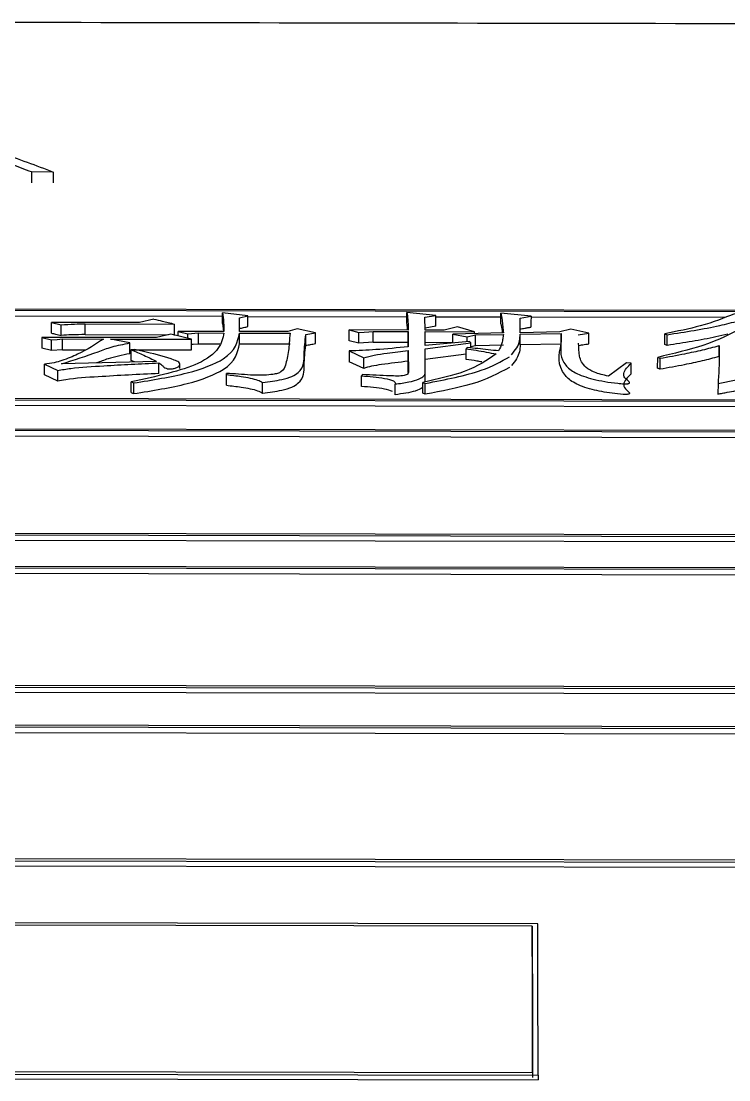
# Model space of a CAD drawing. Header units: millimetres. Extents: x 2451 to 4400, y 944 to 2322.
# Drawn here: x 2913.01 to 2919.36, y 2100.79 to 2110.29 of the extents above; entities that cross this region are included whole.
import ezdxf

# ---------------------------------------------------------------- set-up
doc = ezdxf.new("R2010")
doc.units = ezdxf.units.MM

msp = doc.modelspace()

# ---------------------------------------------------------------- linework, layer by layer
at = {"color": 7, "linetype": 'Continuous', "lineweight": 25}
for p, q in [((2913.0985, 2108.9374), (2913.0983, 2108.8394)), ((2913.2936, 2108.937), (2913.0985, 2108.9374)), ((2927.7298, 2107.6775), (2905.7469, 2107.7186)), ((2927.6799, 2107.6658), (2905.7969, 2107.7067)), ((2914.8132, 2107.5763), (2914.8134, 2107.6727)), ((2915.0407, 2107.6465), (2914.8134, 2107.6727)), ((2916.7282, 2107.6485), (2916.4684, 2107.6774)), ((2911.7847, 2107.6473), (2914.8134, 2107.6416)), ((2913.2775, 2107.4908), (2913.2778, 2107.5872)), ((2913.2778, 2107.5872), (2913.3644, 2107.566)), ((2914.0674, 2107.5857), (2913.2778, 2107.5872)), ((2914.1971, 2107.6168), (2914.0674, 2107.5857)), ((2914.9651, 2107.6284), (2915.0407, 2107.6465)), ((2914.9656, 2107.5049), (2914.9651, 2107.6284)), ((2915.0407, 2107.6412), (2916.4683, 2107.6385)), ((2916.6309, 2107.6331), (2916.7282, 2107.6485)), ((2916.6314, 2107.5177), (2916.6309, 2107.6331)), ((2916.7282, 2107.638), (2917.3121, 2107.6369)), ((2917.312, 2107.5742), (2917.3122, 2107.6706)), ((2917.5828, 2107.6417), (2917.3122, 2107.6706)), ((2917.4855, 2107.6237), (2917.5828, 2107.6417)), ((2917.486, 2107.4949), (2917.4855, 2107.6237)), ((2917.5828, 2107.6364), (2919.3225, 2107.6332)), ((2913.3642, 2107.4697), (2913.3644, 2107.566)), ((2913.5805, 2107.4772), (2913.5807, 2107.5735)), ((2913.5807, 2107.5735), (2914.3812, 2107.572)), ((2914.3491, 2107.4821), (2914.2194, 2107.4502)), ((2914.5332, 2107.4362), (2914.3491, 2107.4821)), ((2914.4138, 2107.466), (2914.4139, 2107.5059)), ((2914.4139, 2107.5059), (2914.5005, 2107.4845)), ((2914.825, 2107.5051), (2914.4139, 2107.5059)), ((2914.5004, 2107.4444), (2914.5005, 2107.4845)), ((2914.5005, 2107.4845), (2914.5979, 2107.4923)), ((2914.5976, 2107.396), (2914.5979, 2107.4923)), ((2914.5979, 2107.4923), (2914.825, 2107.4919)), ((2914.8132, 2107.5763), (2914.8211, 2107.5052)), ((2914.9654, 2107.3954), (2914.9656, 2107.4916)), ((2915.3983, 2107.5041), (2914.9656, 2107.5049)), ((2914.9656, 2107.4916), (2915.4199, 2107.4907)), ((2915.4847, 2107.5304), (2915.3983, 2107.5041)), ((2915.6471, 2107.493), (2915.4847, 2107.5304)), ((2915.5607, 2107.4771), (2915.6471, 2107.493)), ((2915.9497, 2107.4227), (2915.9499, 2107.519)), ((2915.9499, 2107.519), (2916.0365, 2107.4976)), ((2916.4799, 2107.518), (2915.9499, 2107.519)), ((2916.0363, 2107.4013), (2916.0365, 2107.4976)), ((2916.1661, 2107.409), (2916.1663, 2107.5053)), ((2916.1663, 2107.5053), (2916.48, 2107.5047)), ((2916.4798, 2107.4085), (2916.48, 2107.5047)), ((2916.48, 2107.5047), (2916.4806, 2107.3677)), ((2916.728, 2107.552), (2916.6313, 2107.5368)), ((2916.8045, 2107.5174), (2916.6314, 2107.5177)), ((2916.6314, 2107.5044), (2917.0749, 2107.5036)), ((2916.632, 2107.3783), (2916.6314, 2107.5044)), ((2916.9233, 2107.5462), (2916.8045, 2107.5174)), ((2917.3346, 2107.4925), (2916.8803, 2107.4827)), ((2916.8803, 2107.4827), (2917.0102, 2107.4584)), ((2917.0749, 2107.5036), (2916.9233, 2107.5462)), ((2917.0749, 2107.4869), (2917.0749, 2107.5036)), ((2917.4859, 2107.3853), (2917.4861, 2107.4816)), ((2917.843, 2107.5022), (2917.486, 2107.4949)), ((2917.4861, 2107.4816), (2917.8538, 2107.4889)), ((2917.9402, 2107.5258), (2917.843, 2107.5022)), ((2917.8536, 2107.3926), (2917.8538, 2107.4889)), ((2918.1026, 2107.491), (2917.9402, 2107.5258)), ((2918.0054, 2107.4753), (2918.1026, 2107.491)), ((2918.7839, 2107.3882), (2918.7841, 2107.4845)), ((2918.7841, 2107.4845), (2918.8058, 2107.4764)), ((2913.1918, 2107.4521), (2913.2784, 2107.4305)), ((2914.2194, 2107.4502), (2913.1918, 2107.4521)), ((2913.2782, 2107.3343), (2913.2784, 2107.4305)), ((2913.3755, 2107.3422), (2913.3757, 2107.4384)), ((2913.3757, 2107.4384), (2913.7435, 2107.4377)), ((2913.5805, 2107.4772), (2914.3235, 2107.4758)), ((2913.8084, 2107.4376), (2914.5332, 2107.4362)), ((2913.9814, 2107.4023), (2913.8084, 2107.4376)), ((2913.9812, 2107.3061), (2913.9814, 2107.4023)), ((2914.3747, 2107.4757), (2914.381, 2107.4757)), ((2914.5976, 2107.396), (2914.7886, 2107.3957)), ((2914.9654, 2107.3954), (2915.4197, 2107.3945)), ((2915.5603, 2107.3809), (2915.5606, 2107.4771)), ((2916.0363, 2107.4013), (2915.9497, 2107.4227)), ((2916.1661, 2107.409), (2916.0363, 2107.4013)), ((2916.1661, 2107.409), (2916.4798, 2107.4085)), ((2916.4799, 2107.3677), (2916.4798, 2107.4085)), ((2916.6312, 2107.4082), (2916.8802, 2107.4077)), ((2917.032, 2107.4154), (2916.632, 2107.3783)), ((2916.6321, 2107.3511), (2917.0429, 2107.4046)), ((2917.0101, 2107.4134), (2917.0102, 2107.4584)), ((2917.0102, 2107.4584), (2917.0859, 2107.4743)), ((2917.0429, 2107.4046), (2917.032, 2107.4154)), ((2917.0428, 2107.358), (2917.0429, 2107.4046)), ((2917.0859, 2107.4743), (2917.3347, 2107.4792)), ((2917.8536, 2107.3926), (2917.4859, 2107.3853)), ((2918.8056, 2107.3802), (2918.7839, 2107.3882)), ((2918.8056, 2107.3802), (2918.8058, 2107.4764)), ((2913.2782, 2107.3343), (2913.1916, 2107.356)), ((2913.3755, 2107.3422), (2913.2782, 2107.3343)), ((2913.3755, 2107.3422), (2913.5806, 2107.3418)), ((2913.9813, 2107.3411), (2914.533, 2107.3401)), ((2914.0252, 2107.3451), (2913.9927, 2107.3397)), ((2915.9509, 2107.3305), (2915.9506, 2107.2345)), ((2915.9509, 2107.3305), (2916.0806, 2107.27)), ((2916.4805, 2107.239), (2916.4807, 2107.3351)), ((2916.4807, 2107.335), (2916.4815, 2107.1381)), ((2916.9997, 2107.3029), (2916.6318, 2107.2551)), ((2916.6329, 2107.135), (2916.6321, 2107.3511)), ((2916.9996, 2107.2544), (2916.9999, 2107.3504)), ((2917.0106, 2107.3613), (2916.9999, 2107.3504)), ((2917.0857, 2107.3781), (2917.0428, 2107.3691)), ((2917.3344, 2107.3829), (2917.0857, 2107.3781)), ((2919.2711, 2107.2827), (2919.2714, 2107.3788)), ((2913.2144, 2107.2115), (2913.3332, 2107.1554)), ((2914.2203, 2107.2374), (2913.3658, 2107.214)), ((2914.0213, 2107.2319), (2913.9925, 2107.2437)), ((2914.2419, 2107.1276), (2914.2421, 2107.2234)), ((2914.4308, 2107.1735), (2914.4309, 2107.209)), ((2916.0803, 2107.174), (2915.9506, 2107.2345)), ((2916.0803, 2107.174), (2916.0806, 2107.27)), ((2916.4809, 2107.1361), (2916.4805, 2107.239)), ((2918.4391, 2107.224), (2918.2773, 2107.1038)), ((2918.4823, 2107.2211), (2918.4391, 2107.224)), ((2918.4821, 2107.1252), (2918.4824, 2107.2211)), ((2918.7198, 2107.1773), (2918.7201, 2107.2733)), ((2918.7201, 2107.2732), (2918.7418, 2107.2649)), ((2918.7415, 2107.169), (2918.7418, 2107.2649)), ((2919.2711, 2107.2827), (2919.2714, 2107.2514)), ((2913.333, 2107.0596), (2913.2142, 2107.1156)), ((2913.333, 2107.0596), (2913.3332, 2107.1554)), ((2914.8479, 2107.0339), (2914.8481, 2107.1296)), ((2914.8479, 2107.0229), (2914.8482, 2107.1186)), ((2914.8481, 2107.1296), (2914.8482, 2107.1186)), ((2916.0595, 2107.0121), (2916.0597, 2107.1079)), ((2916.0705, 2107.1192), (2916.0597, 2107.1079)), ((2916.6327, 2107.0528), (2916.6329, 2107.135)), ((2919.2693, 2107.1627), (2919.2688, 2107.1442)), ((2913.9938, 2107.0521), (2914.0155, 2107.0435)), ((2914.0152, 2106.9478), (2914.0155, 2107.0435)), ((2914.8479, 2107.0229), (2914.8479, 2107.0339)), ((2915.1728, 2106.9513), (2915.1731, 2107.0469)), ((2916.6114, 2106.9515), (2916.6116, 2107.0472)), ((2916.6116, 2107.0472), (2916.6333, 2107.0386)), ((2919.2619, 2107.0394), (2919.2616, 2106.9437)), ((2919.2619, 2107.0394), (2919.424, 2107.0704)), ((2905.8001, 2106.919), (2927.6831, 2106.8781)), ((2916.633, 2106.9429), (2916.6114, 2106.9515)), ((2905.7501, 2106.8571), (2927.733, 2106.8161)), ((2905.7502, 2106.9057), (2927.7331, 2106.8646)), ((2927.6841, 2106.6015), (2905.7011, 2106.6426)), ((2927.6341, 2106.5877), (2905.7512, 2106.6286)), ((2905.751, 2106.581), (2927.634, 2106.5401)), ((2905.7041, 2105.692), (2927.687, 2105.651)), ((2905.754, 2105.7075), (2927.637, 2105.6666)), ((2905.704, 2105.6449), (2927.6869, 2105.6039)), ((2927.7378, 2105.3692), (2905.7549, 2105.4102)), ((2927.6878, 2105.3534), (2905.8049, 2105.3941)), ((2905.8048, 2105.3474), (2927.6877, 2105.3066)), ((2905.7574, 2104.2805), (2927.7403, 2104.2396)), ((2905.7575, 2104.3267), (2927.7404, 2104.2857)), ((2905.8075, 2104.3441), (2927.6904, 2104.3034)), ((2927.6912, 2103.9426), (2905.7082, 2103.9835)), ((2927.6412, 2103.9246), (2905.7583, 2103.9654)), ((2905.7581, 2103.9195), (2927.6411, 2103.8788)), ((2905.7105, 2102.7673), (2927.6935, 2102.7264)), ((2905.7605, 2102.7868), (2927.6434, 2102.7461)), ((2905.7104, 2102.7224), (2927.6933, 2102.6815)), ((2917.6442, 2102.1878), (2905.6614, 2102.2101)), ((2917.5943, 2102.1677), (2905.7115, 2102.1898)), ((2917.5943, 2102.1677), (2917.5941, 2102.123)), ((2905.6633, 2100.8529), (2917.6461, 2100.8307)), ((2905.7133, 2100.8746), (2917.5961, 2100.8526)), ((2917.6461, 2100.8307), (2917.646, 2100.7874)), ((2905.6632, 2100.8097), (2917.646, 2100.7874))]:
    msp.add_line(p, q, dxfattribs=at)
at = {"color": 7, "linetype": 'Continuous', "lineweight": 25, "flags": 128}
for points in [[(2913.2936, 2108.937), (2913.2935, 2108.8821), (2913.2934, 2108.839)], [(2916.4682, 2107.5809), (2916.4683, 2107.6349), (2916.4684, 2107.6774)], [(2915.0405, 2107.55), (2915.0406, 2107.604), (2915.0407, 2107.6465)], [(2916.728, 2107.552), (2916.7281, 2107.606), (2916.7282, 2107.6485)], [(2917.5828, 2107.6417), (2917.5826, 2107.5877), (2917.5825, 2107.5453)], [(2914.381, 2107.4757), (2914.3811, 2107.5296), (2914.3812, 2107.572)], [(2915.6469, 2107.3967), (2915.647, 2107.4506), (2915.6471, 2107.493)], [(2916.0365, 2107.4976), (2916.0853, 2107.5005), (2916.1258, 2107.5029), (2916.1663, 2107.5053)], [(2916.8801, 2107.4013), (2916.8802, 2107.4403), (2916.8803, 2107.4827)], [(2918.1024, 2107.3948), (2918.1025, 2107.4487), (2918.1026, 2107.491)], [(2913.1918, 2107.4521), (2913.1917, 2107.3983), (2913.1916, 2107.356)], [(2913.2784, 2107.4305), (2913.3271, 2107.4344), (2913.3757, 2107.4384)], [(2914.533, 2107.3401), (2914.5331, 2107.3939), (2914.5332, 2107.4362)], [(2914.5331, 2107.3909), (2914.549, 2107.3921), (2914.5976, 2107.396)], [(2917.0857, 2107.3781), (2917.0858, 2107.432), (2917.0859, 2107.4743)], [(2913.9925, 2107.2437), (2913.9926, 2107.2974), (2913.9927, 2107.3397)], [(2913.2142, 2107.1156), (2913.2142, 2107.1398), (2913.2143, 2107.164), (2913.2144, 2107.2115)], [(2918.7199, 2107.1773), (2918.7253, 2107.1752), (2918.7307, 2107.1731), (2918.7361, 2107.1711), (2918.7415, 2107.169)], [(2913.9936, 2106.9564), (2913.9937, 2106.9913), (2913.9938, 2107.0217), (2913.9938, 2107.0521)], [(2916.3627, 2106.9377), (2916.3627, 2106.966), (2916.3628, 2106.9943), (2916.3629, 2107.0334)], [(2916.633, 2106.9429), (2916.6331, 2106.9778), (2916.6332, 2107.0082), (2916.6333, 2107.0386)], [(2913.9936, 2106.9564), (2913.999, 2106.9543), (2914.0045, 2106.9521), (2914.0152, 2106.9478)]]:
    msp.add_lwpolyline(points, dxfattribs=at)
at = {"color": 7, "linetype": 'Continuous', "lineweight": 25}
for points, knots in [([(2928.916, 2110.2513), (2926.875, 2110.2549), (2921.0469, 2110.2652), (2913.6962, 2110.2771), (2908.399, 2110.2881), (2906.8946, 2110.2913)], [0, 0, 0, 0, 0.278431, 0.79507, 1, 1, 1, 1]), ([(2912.3681, 2109.2685), (2912.3985, 2109.2583), (2912.5503, 2109.2071), (2912.7805, 2109.1267), (2913.0586, 2109.0257), (2913.2153, 2108.9666), (2913.2936, 2108.937)], [0, 0, 0, 0, 0.098424, 0.492121, 0.746057, 1, 1, 1, 1]), ([(2913.0985, 2108.9374), (2913.0682, 2108.9489), (2913.0075, 2108.972), (2912.9087, 2109.0089), (2912.8402, 2109.0342), (2912.8021, 2109.0482)], [0, 0, 0, 0, 0.30712, 0.614241, 1, 1, 1, 1]), ([(2914.8134, 2107.6727), (2914.8171, 2107.6449), (2914.8225, 2107.6033), (2914.8246, 2107.5472), (2914.8249, 2107.5192), (2914.825, 2107.5051)], [0, 0, 0, 0, 0.504421, 0.752199, 1, 1, 1, 1]), ([(2916.4684, 2107.6774), (2916.4714, 2107.656), (2916.4764, 2107.6191), (2916.4791, 2107.5659), (2916.4797, 2107.5339), (2916.4799, 2107.518)], [0, 0, 0, 0, 0.406202, 0.703085, 1, 1, 1, 1]), ([(2914.1971, 2107.6168), (2914.2218, 2107.6108), (2914.2649, 2107.6004), (2914.3262, 2107.5854), (2914.3629, 2107.5765), (2914.3812, 2107.572)], [0, 0, 0, 0, 0.403163, 0.701581, 1, 1, 1, 1]), ([(2916.4755, 2107.518), (2916.4751, 2107.5233), (2916.4737, 2107.5444), (2916.4705, 2107.5653), (2916.4682, 2107.5809)], [0, 0, 0, 0, 0.250223, 1, 1, 1, 1]), ([(2917.3122, 2107.6706), (2917.316, 2107.6499), (2917.3232, 2107.6102), (2917.3299, 2107.5508), (2917.333, 2107.5119), (2917.3346, 2107.4925)], [0, 0, 0, 0, 0.353991, 0.676979, 1, 1, 1, 1]), ([(2919.4108, 2107.6641), (2919.3157, 2107.6262), (2919.1436, 2107.5575), (2918.8952, 2107.507), (2918.7841, 2107.4845)], [0, 0, 0, 0, 0.5527905, 1, 1, 1, 1]), ([(2918.8058, 2107.4764), (2918.8868, 2107.4892), (2919.0489, 2107.5149), (2919.2684, 2107.5551), (2919.4142, 2107.594), (2919.5337, 2107.6155), (2919.5987, 2107.6185), (2919.627, 2107.6198)], [0, 0, 0, 0, 0.285278, 0.570817, 0.801554, 0.913771, 1, 1, 1, 1]), ([(2913.2775, 2107.4908), (2913.2899, 2107.4878), (2913.3105, 2107.4828), (2913.3394, 2107.4758), (2913.3559, 2107.4717), (2913.3642, 2107.4697)], [0, 0, 0, 0, 0.4286111, 0.714305, 1, 1, 1, 1]), ([(2913.3644, 2107.566), (2913.4041, 2107.5686), (2913.4753, 2107.5731), (2913.5484, 2107.5734), (2913.5807, 2107.5735)], [0, 0, 0, 0, 0.558835, 1, 1, 1, 1]), ([(2914.825, 2107.4919), (2914.8155, 2107.4455), (2914.7963, 2107.3524), (2914.5858, 2107.1825), (2914.2202, 2107.102), (2913.9938, 2107.0521)], [0, 0, 0, 0, 0.274438, 0.550747, 1, 1, 1, 1]), ([(2914.0155, 2107.0435), (2914.184, 2107.0704), (2914.5146, 2107.1233), (2914.9206, 2107.2816), (2914.9486, 2107.4125), (2914.9656, 2107.4916)], [0, 0, 0, 0, 0.291315, 0.571379, 1, 1, 1, 1]), ([(2915.4199, 2107.4907), (2915.4169, 2107.4614), (2915.4094, 2107.3871), (2915.4033, 2107.2905), (2915.376, 2107.2039), (2915.3675, 2107.1558), (2915.3097, 2107.1287), (2915.2581, 2107.1184), (2915.175, 2107.1116), (2915.0681, 2107.1123), (2914.9573, 2107.1228), (2914.8845, 2107.1274), (2914.8481, 2107.1296)], [0, 0, 0, 0, 0.1811253, 0.4576889, 0.5792563, 0.7012124, 0.7313739, 0.7616486, 0.8049629, 0.874972, 0.9375719, 1, 1, 1, 1]), ([(2914.9648, 2107.532), (2914.9774, 2107.535), (2915.0027, 2107.541), (2915.0279, 2107.547), (2915.0405, 2107.55)], [0, 0, 0, 0, 0.4999993, 1, 1, 1, 1]), ([(2917.312, 2107.5742), (2917.3159, 2107.5537), (2917.3211, 2107.5266), (2917.3242, 2107.499), (2917.3249, 2107.4923)], [0, 0, 0, 0, 0.756506, 1, 1, 1, 1]), ([(2917.407, 2107.2963), (2917.4248, 2107.3173), (2917.4595, 2107.3585), (2917.4824, 2107.4208), (2917.4849, 2107.4612), (2917.4861, 2107.4816)], [0, 0, 0, 0, 0.343365, 0.670574, 1, 1, 1, 1]), ([(2917.4853, 2107.5273), (2917.4989, 2107.5298), (2917.5219, 2107.5341), (2917.5543, 2107.5401), (2917.5731, 2107.5435), (2917.5825, 2107.5453)], [0, 0, 0, 0, 0.420135, 0.710067, 1, 1, 1, 1]), ([(2917.8538, 2107.4889), (2917.8536, 2107.4577), (2917.853, 2107.364), (2917.8369, 2107.2417), (2917.9704, 2107.1327), (2918.131, 2107.0739), (2918.2989, 2107.0463), (2918.4064, 2107.0363), (2918.4377, 2107.0359), (2918.4516, 2107.0369), (2918.4598, 2107.0384), (2918.4652, 2107.0408), (2918.4683, 2107.0456), (2918.4588, 2107.0624), (2918.418, 2107.0889), (2918.411, 2107.1477), (2918.4527, 2107.1905), (2918.4824, 2107.2211)], [0, 0, 0, 0, 0.135327, 0.406325, 0.505863, 0.604599, 0.704193, 0.727758, 0.736924, 0.740734, 0.744584, 0.747978, 0.752269, 0.763986, 0.816092, 0.868751, 1, 1, 1, 1]), ([(2919.4871, 2107.5414), (2919.3789, 2107.4852), (2919.1836, 2107.3837), (2918.8631, 2107.3073), (2918.7201, 2107.2733)], [0, 0, 0, 0, 0.553842, 1, 1, 1, 1]), ([(2913.7435, 2107.4377), (2913.6742, 2107.391), (2913.5738, 2107.3233), (2913.4033, 2107.2552), (2913.3042, 2107.2238), (2913.2445, 2107.2156), (2913.2144, 2107.2115)], [0, 0, 0, 0, 0.552978, 0.800501, 0.899342, 1, 1, 1, 1]), ([(2913.5805, 2107.4772), (2913.5394, 2107.4769), (2913.4662, 2107.4765), (2913.3953, 2107.4718), (2913.3642, 2107.4697)], [0, 0, 0, 0, 0.561086, 1, 1, 1, 1]), ([(2913.3658, 2107.214), (2913.4793, 2107.2499), (2913.6372, 2107.2998), (2913.8139, 2107.37), (2913.9253, 2107.3915), (2913.9814, 2107.4023)], [0, 0, 0, 0, 0.558592, 0.777619, 1, 1, 1, 1]), ([(2914.0152, 2106.9478), (2914.1838, 2106.9747), (2914.5143, 2107.0275), (2914.9203, 2107.1856), (2914.9484, 2107.3163), (2914.9654, 2107.3954)], [0, 0, 0, 0, 0.291461, 0.571537, 1, 1, 1, 1]), ([(2915.1731, 2107.0469), (2915.2326, 2107.0551), (2915.332, 2107.0687), (2915.4438, 2107.1005), (2915.5511, 2107.1765), (2915.5418, 2107.3074), (2915.5541, 2107.4186), (2915.5606, 2107.4771)], [0, 0, 0, 0, 0.117175, 0.195607, 0.273983, 0.617816, 1, 1, 1, 1]), ([(2915.5604, 2107.3809), (2915.5676, 2107.3822), (2915.582, 2107.3849), (2915.6036, 2107.3888), (2915.6253, 2107.3928), (2915.6397, 2107.3954), (2915.6469, 2107.3967)], [0, 0, 0, 0, 0.25, 0.5, 0.749999, 1, 1, 1, 1]), ([(2917.3347, 2107.4792), (2917.3329, 2107.4661), (2917.3294, 2107.4401), (2917.3202, 2107.3906), (2917.303, 2107.3541), (2917.292, 2107.3308)], [0, 0, 0, 0, 0.265329, 0.530676, 1, 1, 1, 1]), ([(2918.4821, 2107.1252), (2918.449, 2107.0932), (2918.3991, 2107.045), (2918.4289, 2106.9857), (2918.4643, 2106.96), (2918.4675, 2106.9486), (2918.4644, 2106.9448), (2918.4595, 2106.9428), (2918.4514, 2106.9413), (2918.4351, 2106.9401), (2918.3851, 2106.9416), (2918.2775, 2106.9548), (2918.1132, 2106.9834), (2917.9629, 2107.0401), (2917.8079, 2107.1804), (2917.8333, 2107.2985), (2917.8536, 2107.3926)], [0, 0, 0, 0, 0.136892, 0.206087, 0.239991, 0.248521, 0.251978, 0.255475, 0.258432, 0.263211, 0.275087, 0.31687, 0.399945, 0.498304, 0.599994, 1, 1, 1, 1]), ([(2918.0051, 2107.379), (2918.0194, 2107.3814), (2918.0427, 2107.3851), (2918.0752, 2107.3904), (2918.0933, 2107.3933), (2918.1024, 2107.3948)], [0, 0, 0, 0, 0.4398242, 0.7199116, 1, 1, 1, 1]), ([(2918.2773, 2107.1038), (2918.2326, 2107.1148), (2918.1443, 2107.1367), (2918.0466, 2107.1997), (2918.0107, 2107.2907), (2918.0107, 2107.3629), (2918.0107, 2107.4021)], [0, 0, 0, 0, 0.153677, 0.303378, 0.62182, 1, 1, 1, 1]), ([(2919.3494, 2107.4803), (2919.3145, 2107.4721), (2919.2148, 2107.4486), (2919.0306, 2107.4157), (2918.8808, 2107.3921), (2918.8056, 2107.3802)], [0, 0, 0, 0, 0.211637, 0.60451, 1, 1, 1, 1]), ([(2913.9812, 2107.3061), (2913.9119, 2107.2918), (2913.7973, 2107.2682), (2913.7151, 2107.2356), (2913.6827, 2107.2227)], [0, 0, 0, 0, 0.604836, 1, 1, 1, 1]), ([(2913.9927, 2107.3397), (2914.0315, 2107.324), (2914.0915, 2107.2996), (2914.165, 2107.265), (2914.2019, 2107.2466), (2914.2203, 2107.2374)], [0, 0, 0, 0, 0.47738, 0.738597, 1, 1, 1, 1]), ([(2914.2421, 2107.2235), (2914.2479, 2107.2192), (2914.26, 2107.2104), (2914.2785, 2107.198), (2914.2853, 2107.1853), (2914.3, 2107.1766), (2914.317, 2107.1715), (2914.3297, 2107.1694), (2914.3425, 2107.1689), (2914.3566, 2107.1699), (2914.3784, 2107.1736), (2914.4045, 2107.1815), (2914.4292, 2107.1952), (2914.4334, 2107.2123), (2914.423, 2107.2321), (2914.3262, 2107.2713), (2914.185, 2107.3072), (2914.0597, 2107.3369), (2914.0252, 2107.3451)], [0, 0, 0, 0, 0.045749, 0.095482, 0.134462, 0.173995, 0.189093, 0.204332, 0.214834, 0.225309, 0.245321, 0.286806, 0.333021, 0.398218, 0.456081, 0.530646, 0.870563, 1, 1, 1, 1]), ([(2915.1729, 2106.9513), (2915.2324, 2106.9594), (2915.3317, 2106.973), (2915.4435, 2107.0048), (2915.5506, 2107.0803), (2915.5415, 2107.2112), (2915.5538, 2107.3222), (2915.5603, 2107.3809)], [0, 0, 0, 0, 0.117239, 0.19568, 0.274068, 0.616159, 1, 1, 1, 1]), ([(2916.4806, 2107.3677), (2916.3839, 2107.3584), (2916.2112, 2107.3418), (2916.0305, 2107.3339), (2915.9509, 2107.3305)], [0, 0, 0, 0, 0.559472, 1, 1, 1, 1]), ([(2916.0806, 2107.27), (2916.111, 2107.2784), (2916.1728, 2107.2955), (2916.3143, 2107.3146), (2916.4175, 2107.3273), (2916.4807, 2107.3351)], [0, 0, 0, 0, 0.273032, 0.55439, 1, 1, 1, 1]), ([(2917.2705, 2107.3035), (2917.1903, 2107.2479), (2917.0451, 2107.1474), (2916.7457, 2107.0782), (2916.6116, 2107.0472)], [0, 0, 0, 0, 0.552065, 1, 1, 1, 1]), ([(2916.9999, 2107.3504), (2917.03, 2107.3461), (2917.0922, 2107.3371), (2917.1824, 2107.3213), (2917.2411, 2107.3094), (2917.2705, 2107.3035)], [0, 0, 0, 0, 0.318997, 0.658815, 1, 1, 1, 1]), ([(2917.292, 2107.3308), (2917.2608, 2107.3344), (2917.1987, 2107.3416), (2917.1047, 2107.3517), (2917.042, 2107.3581), (2917.0106, 2107.3613)], [0, 0, 0, 0, 0.335824, 0.667868, 1, 1, 1, 1]), ([(2917.4859, 2107.3853), (2917.4847, 2107.3644), (2917.4823, 2107.3232), (2917.4573, 2107.2611), (2917.4242, 2107.2206), (2917.4076, 2107.2002)], [0, 0, 0, 0, 0.34042, 0.66882, 1, 1, 1, 1]), ([(2918.7418, 2107.2649), (2918.8163, 2107.2784), (2918.9474, 2107.302), (2919.1262, 2107.3396), (2919.2228, 2107.3657), (2919.2714, 2107.3788)], [0, 0, 0, 0, 0.396377, 0.697042, 1, 1, 1, 1]), ([(2919.2714, 2107.3788), (2919.2716, 2107.3582), (2919.2722, 2107.2927), (2919.272, 2107.1803), (2919.2653, 2107.0863), (2919.2619, 2107.0394)], [0, 0, 0, 0, 0.185877, 0.592895, 1, 1, 1, 1]), ([(2913.3332, 2107.1554), (2913.3716, 2107.162), (2913.4985, 2107.1839), (2913.7297, 2107.1966), (2913.9935, 2107.2123), (2914.1592, 2107.2197), (2914.242, 2107.2234)], [0, 0, 0, 0, 0.141538, 0.46861, 0.734143, 1, 1, 1, 1]), ([(2916.4805, 2107.239), (2916.4003, 2107.2291), (2916.2888, 2107.2152), (2916.1492, 2107.195), (2916.103, 2107.1809), (2916.0803, 2107.174)], [0, 0, 0, 0, 0.565936, 0.786556, 1, 1, 1, 1]), ([(2916.6333, 2107.0386), (2916.817, 2107.0745), (2917.1409, 2107.1378), (2917.3145, 2107.236), (2917.3896, 2107.2785)], [0, 0, 0, 0, 0.567325, 1, 1, 1, 1]), ([(2917.1401, 2107.2323), (2917.1255, 2107.2349), (2917.0801, 2107.243), (2917.0321, 2107.2498), (2916.9996, 2107.2544)], [0, 0, 0, 0, 0.322585, 1, 1, 1, 1]), ([(2918.7415, 2107.169), (2918.8154, 2107.1823), (2918.9461, 2107.2058), (2919.125, 2107.2433), (2919.2223, 2107.2695), (2919.2711, 2107.2827)], [0, 0, 0, 0, 0.392641, 0.695159, 1, 1, 1, 1]), ([(2914.2418, 2107.1276), (2914.1505, 2107.1235), (2913.9678, 2107.1153), (2913.6889, 2107.0981), (2913.4656, 2107.0848), (2913.3566, 2107.0641), (2913.333, 2107.0596)], [0, 0, 0, 0, 0.2929305, 0.5858933, 0.9105488, 1, 1, 1, 1]), ([(2914.8482, 2107.1186), (2914.8935, 2107.1134), (2914.9678, 2107.105), (2915.061, 2107.0879), (2915.132, 2107.0705), (2915.1594, 2107.0548), (2915.1729, 2107.047)], [0, 0, 0, 0, 0.347969, 0.570232, 0.788278, 1, 1, 1, 1]), ([(2916.0597, 2107.1079), (2916.1316, 2107.1017), (2916.2393, 2107.0925), (2916.3421, 2107.0675), (2916.3681, 2107.0478), (2916.3646, 2107.0382), (2916.3629, 2107.0334)], [0, 0, 0, 0, 0.514844, 0.772377, 0.886812, 1, 1, 1, 1]), ([(2916.4817, 2107.1381), (2916.4814, 2107.1329), (2916.4806, 2107.1223), (2916.4455, 2107.1073), (2916.3807, 2107.1046), (2916.2568, 2107.1095), (2916.1528, 2107.1149), (2916.0705, 2107.1192)], [0, 0, 0, 0, 0.1114431, 0.2238093, 0.3523203, 0.4874731, 1, 1, 1, 1]), ([(2916.3629, 2107.0334), (2916.4049, 2107.0389), (2916.4876, 2107.0498), (2916.5779, 2107.0758), (2916.6265, 2107.1058), (2916.6308, 2107.1253), (2916.6329, 2107.135)], [0, 0, 0, 0, 0.29085, 0.572683, 0.787736, 1, 1, 1, 1]), ([(2917.3893, 2107.1825), (2917.2888, 2107.1287), (2917.1064, 2107.0311), (2916.7797, 2106.9702), (2916.633, 2106.9429)], [0, 0, 0, 0, 0.551235, 1, 1, 1, 1]), ([(2914.8479, 2107.0229), (2914.8933, 2107.0177), (2914.9676, 2107.0092), (2915.0608, 2106.9922), (2915.1318, 2106.9749), (2915.1592, 2106.9591), (2915.1727, 2106.9514)], [0, 0, 0, 0, 0.3480663, 0.5703559, 0.7883788, 1, 1, 1, 1]), ([(2916.3402, 2106.9676), (2916.3169, 2106.9749), (2916.2423, 2106.9984), (2916.1339, 2107.0066), (2916.0595, 2107.0121)], [0, 0, 0, 0, 0.312978, 1, 1, 1, 1]), ([(2916.6115, 2107.0028), (2916.5911, 2106.9915), (2916.5371, 2106.9615), (2916.4295, 2106.9468), (2916.3627, 2106.9377)], [0, 0, 0, 0, 0.378518, 1, 1, 1, 1]), ([(2919.2616, 2106.9437), (2919.2755, 2106.9464), (2919.3033, 2106.9517), (2919.3573, 2106.962), (2919.3975, 2106.9697), (2919.4238, 2106.9747)], [0, 0, 0, 0, 0.2568416, 0.5136831, 1, 1, 1, 1]), ([(2917.5961, 2100.8526), (2917.5959, 2100.9922), (2917.5956, 2101.2714), (2917.595, 2101.711), (2917.5945, 2102.0053), (2917.5943, 2102.1677)], [0, 0, 0, 0, 0.30968, 0.619361, 1, 1, 1, 1]), ([(2917.6461, 2100.8307), (2917.646, 2100.9705), (2917.6456, 2101.25), (2917.645, 2101.7041), (2917.6445, 2102.012), (2917.6442, 2102.1878)], [0, 0, 0, 0, 0.300085, 0.600171, 1, 1, 1, 1]), ([(2917.5941, 2102.123), (2917.5945, 2101.8839), (2917.5952, 2101.4569), (2917.5957, 2101.0068), (2917.596, 2100.8087)], [0, 0, 0, 0, 0.559998, 1, 1, 1, 1])]:
    msp.add_open_spline(points, degree=3, knots=knots, dxfattribs=at)

doc.saveas('drawing.dxf')
